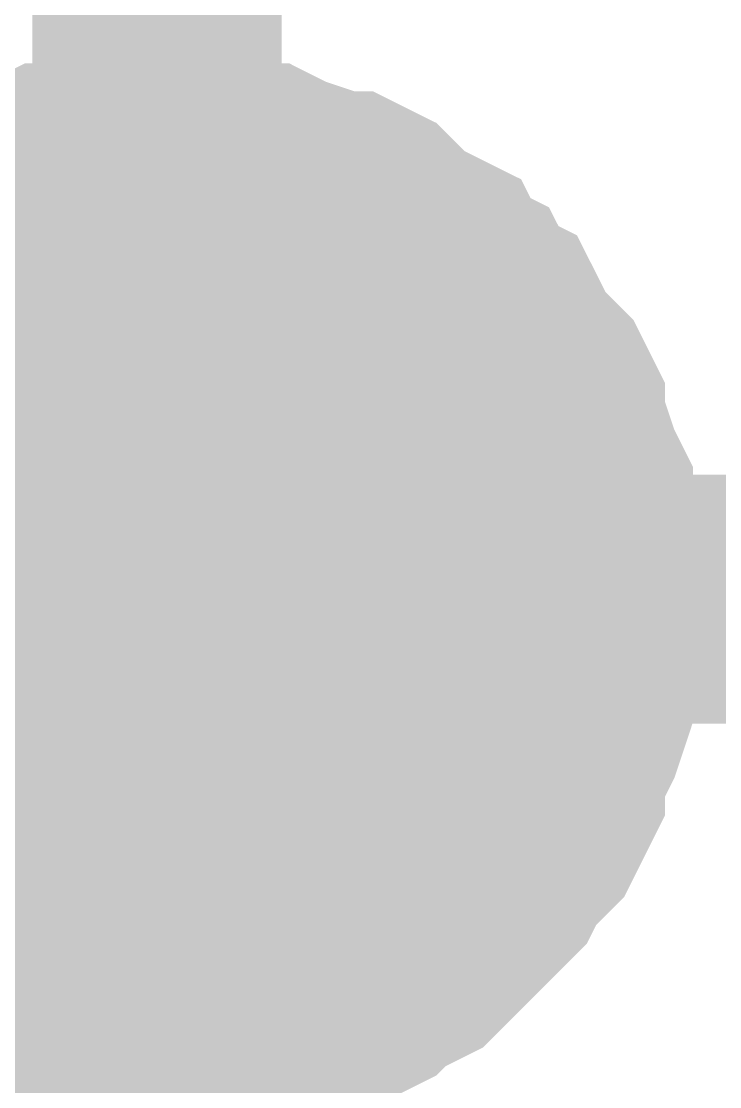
# Model space of a CAD drawing. Header units: inches. Extents: x 0 to 9.51, y -0.01 to 7.51.
# Drawn here: x 5.7936 to 5.8266, y 2.9769 to 3.0274 of the extents above; entities that cross this region are included whole.
import ezdxf

# ---------------------------------------------------------------- set-up
doc = ezdxf.new("R2010")
doc.units = ezdxf.units.IN
doc.header["$MEASUREMENT"] = 0
doc.layers.add('Sheet', color=255, linetype='Continuous')

msp = doc.modelspace()

# ---------------------------------------------------------------- linework, layer by layer
at = {"layer": 'Sheet'}
for points in [[(5.800005, 3.199882, 0.0118, 0.0118, 0), (5.800005, 3, 0.0118, 0.0118, 0), (6.399944, 3, 0.0118, 0.0118, 0)], [(5.787184, 3.015478, 0.0118, 0.0118, 0), (5.788068, 3.01592, 0.0118, 0.0118, 0), (5.788952, 3.016362, 0.0118, 0.0118, 0), (5.789836, 3.017246, 0.0118, 0.0118, 0), (5.790278, 3.017689, 0.0118, 0.0118, 0), (5.791163, 3.018131, 0.0118, 0.0118, 0), (5.792047, 3.018131, 0.0118, 0.0118, 0), (5.792931, 3.018573, 0.0118, 0.0118, 0), (5.794257, 3.019015, 0.0118, 0.0118, 0), (5.795141, 3.019458, 0.0118, 0.0118, 0), (5.796026, 3.019458, 0.0118, 0.0118, 0), (5.79691, 3.019458, 0.0118, 0.0118, 0), (5.797794, 3.0199, 0.0118, 0.0118, 0), (5.79912, 3.0199, 0.0118, 0.0118, 0), (5.800005, 3.0199, 0.0118, 0.0118, 0)], [(5.787184, 3.015478, 0.0118, 0.0118, 0), (5.788068, 3.01592, 0.0118, 0.0118, 0), (5.788952, 3.016362, 0.0118, 0.0118, 0), (5.789836, 3.017246, 0.0118, 0.0118, 0), (5.790278, 3.017689, 0.0118, 0.0118, 0), (5.791163, 3.018131, 0.0118, 0.0118, 0), (5.792047, 3.018131, 0.0118, 0.0118, 0), (5.792931, 3.018573, 0.0118, 0.0118, 0), (5.794257, 3.019015, 0.0118, 0.0118, 0), (5.795141, 3.019458, 0.0118, 0.0118, 0), (5.796026, 3.019458, 0.0118, 0.0118, 0), (5.79691, 3.019458, 0.0118, 0.0118, 0), (5.797794, 3.0199, 0.0118, 0.0118, 0), (5.79912, 3.0199, 0.0118, 0.0118, 0), (5.800005, 3.0199, 0.0118, 0.0118, 0)], [(5.787184, 3.015478, 0.0118, 0.0118, 0), (5.788068, 3.01592, 0.0118, 0.0118, 0), (5.788952, 3.016362, 0.0118, 0.0118, 0), (5.789836, 3.017246, 0.0118, 0.0118, 0), (5.790278, 3.017689, 0.0118, 0.0118, 0), (5.791163, 3.018131, 0.0118, 0.0118, 0), (5.792047, 3.018131, 0.0118, 0.0118, 0), (5.792931, 3.018573, 0.0118, 0.0118, 0), (5.794257, 3.019015, 0.0118, 0.0118, 0), (5.795141, 3.019458, 0.0118, 0.0118, 0), (5.796026, 3.019458, 0.0118, 0.0118, 0), (5.79691, 3.019458, 0.0118, 0.0118, 0), (5.797794, 3.0199, 0.0118, 0.0118, 0), (5.79912, 3.0199, 0.0118, 0.0118, 0), (5.800005, 3.0199, 0.0118, 0.0118, 0)], [(5.787184, 3.015478, 0.0118, 0.0118, 0), (5.788068, 3.01592, 0.0118, 0.0118, 0), (5.788952, 3.016362, 0.0118, 0.0118, 0), (5.789836, 3.017246, 0.0118, 0.0118, 0), (5.790278, 3.017689, 0.0118, 0.0118, 0), (5.791163, 3.018131, 0.0118, 0.0118, 0), (5.792047, 3.018131, 0.0118, 0.0118, 0), (5.792931, 3.018573, 0.0118, 0.0118, 0), (5.794257, 3.019015, 0.0118, 0.0118, 0), (5.795141, 3.019458, 0.0118, 0.0118, 0), (5.796026, 3.019458, 0.0118, 0.0118, 0), (5.79691, 3.019458, 0.0118, 0.0118, 0), (5.797794, 3.0199, 0.0118, 0.0118, 0), (5.79912, 3.0199, 0.0118, 0.0118, 0), (5.800005, 3.0199, 0.0118, 0.0118, 0)], [(5.800005, 3.0199, 0.0118, 0.0118, 0), (5.800005, 3.0199, 0.0118, 0.0118, 0)], [(5.800005, 3.0199, 0.0118, 0.0118, 0), (5.800889, 3.0199, 0.0118, 0.0118, 0), (5.802215, 3.0199, 0.0118, 0.0118, 0), (5.803099, 3.019458, 0.0118, 0.0118, 0), (5.803984, 3.019458, 0.0118, 0.0118, 0), (5.804868, 3.019458, 0.0118, 0.0118, 0), (5.805752, 3.019015, 0.0118, 0.0118, 0), (5.807078, 3.018573, 0.0118, 0.0118, 0), (5.807963, 3.018131, 0.0118, 0.0118, 0), (5.808847, 3.018131, 0.0118, 0.0118, 0), (5.809731, 3.017689, 0.0118, 0.0118, 0), (5.810173, 3.017246, 0.0118, 0.0118, 0), (5.811057, 3.016362, 0.0118, 0.0118, 0), (5.811942, 3.01592, 0.0118, 0.0118, 0), (5.812826, 3.015478, 0.0118, 0.0118, 0), (5.813268, 3.014593, 0.0118, 0.0118, 0), (5.814152, 3.014151, 0.0118, 0.0118, 0), (5.814594, 3.013267, 0.0118, 0.0118, 0), (5.815478, 3.012824, 0.0118, 0.0118, 0), (5.815921, 3.01194, 0.0118, 0.0118, 0), (5.816363, 3.011055, 0.0118, 0.0118, 0), (5.817247, 3.010171, 0.0118, 0.0118, 0), (5.817689, 3.009729, 0.0118, 0.0118, 0), (5.818131, 3.008844, 0.0118, 0.0118, 0), (5.818131, 3.00796, 0.0118, 0.0118, 0), (5.818573, 3.007075, 0.0118, 0.0118, 0), (5.819015, 3.005749, 0.0118, 0.0118, 0), (5.819457, 3.004864, 0.0118, 0.0118, 0), (5.819457, 3.00398, 0.0118, 0.0118, 0), (5.819457, 3.003096, 0.0118, 0.0118, 0), (5.819899, 3.002211, 0.0118, 0.0118, 0), (5.819899, 3.000884, 0.0118, 0.0118, 0), (5.819899, 3, 0.0118, 0.0118, 0)], [(5.800005, 3.0199, 0.0118, 0.0118, 0), (5.800005, 3.0199, 0.0118, 0.0118, 0)], [(5.800005, 3.0199, 0.0118, 0.0118, 0), (5.800889, 3.0199, 0.0118, 0.0118, 0), (5.802215, 3.0199, 0.0118, 0.0118, 0), (5.803099, 3.019458, 0.0118, 0.0118, 0), (5.803984, 3.019458, 0.0118, 0.0118, 0), (5.804868, 3.019458, 0.0118, 0.0118, 0), (5.805752, 3.019015, 0.0118, 0.0118, 0), (5.807078, 3.018573, 0.0118, 0.0118, 0), (5.807963, 3.018131, 0.0118, 0.0118, 0), (5.808847, 3.018131, 0.0118, 0.0118, 0), (5.809731, 3.017689, 0.0118, 0.0118, 0), (5.810173, 3.017246, 0.0118, 0.0118, 0), (5.811057, 3.016362, 0.0118, 0.0118, 0), (5.811942, 3.01592, 0.0118, 0.0118, 0), (5.812826, 3.015478, 0.0118, 0.0118, 0), (5.813268, 3.014593, 0.0118, 0.0118, 0), (5.814152, 3.014151, 0.0118, 0.0118, 0), (5.814594, 3.013267, 0.0118, 0.0118, 0), (5.815478, 3.012824, 0.0118, 0.0118, 0), (5.815921, 3.01194, 0.0118, 0.0118, 0), (5.816363, 3.011055, 0.0118, 0.0118, 0), (5.817247, 3.010171, 0.0118, 0.0118, 0), (5.817689, 3.009729, 0.0118, 0.0118, 0), (5.818131, 3.008844, 0.0118, 0.0118, 0), (5.818131, 3.00796, 0.0118, 0.0118, 0), (5.818573, 3.007075, 0.0118, 0.0118, 0), (5.819015, 3.005749, 0.0118, 0.0118, 0), (5.819457, 3.004864, 0.0118, 0.0118, 0), (5.819457, 3.00398, 0.0118, 0.0118, 0), (5.819457, 3.003096, 0.0118, 0.0118, 0), (5.819899, 3.002211, 0.0118, 0.0118, 0), (5.819899, 3.000884, 0.0118, 0.0118, 0), (5.819899, 3, 0.0118, 0.0118, 0)], [(5.800005, 3.0199, 0.0118, 0.0118, 0), (5.800005, 3.0199, 0.0118, 0.0118, 0)], [(5.800005, 3.0199, 0.0118, 0.0118, 0), (5.800889, 3.0199, 0.0118, 0.0118, 0), (5.802215, 3.0199, 0.0118, 0.0118, 0), (5.803099, 3.019458, 0.0118, 0.0118, 0), (5.803984, 3.019458, 0.0118, 0.0118, 0), (5.804868, 3.019458, 0.0118, 0.0118, 0), (5.805752, 3.019015, 0.0118, 0.0118, 0), (5.807078, 3.018573, 0.0118, 0.0118, 0), (5.807963, 3.018131, 0.0118, 0.0118, 0), (5.808847, 3.018131, 0.0118, 0.0118, 0), (5.809731, 3.017689, 0.0118, 0.0118, 0), (5.810173, 3.017246, 0.0118, 0.0118, 0), (5.811057, 3.016362, 0.0118, 0.0118, 0), (5.811942, 3.01592, 0.0118, 0.0118, 0), (5.812826, 3.015478, 0.0118, 0.0118, 0), (5.813268, 3.014593, 0.0118, 0.0118, 0), (5.814152, 3.014151, 0.0118, 0.0118, 0), (5.814594, 3.013267, 0.0118, 0.0118, 0), (5.815478, 3.012824, 0.0118, 0.0118, 0), (5.815921, 3.01194, 0.0118, 0.0118, 0), (5.816363, 3.011055, 0.0118, 0.0118, 0), (5.817247, 3.010171, 0.0118, 0.0118, 0), (5.817689, 3.009729, 0.0118, 0.0118, 0), (5.818131, 3.008844, 0.0118, 0.0118, 0), (5.818131, 3.00796, 0.0118, 0.0118, 0), (5.818573, 3.007075, 0.0118, 0.0118, 0), (5.819015, 3.005749, 0.0118, 0.0118, 0), (5.819457, 3.004864, 0.0118, 0.0118, 0), (5.819457, 3.00398, 0.0118, 0.0118, 0), (5.819457, 3.003096, 0.0118, 0.0118, 0), (5.819899, 3.002211, 0.0118, 0.0118, 0), (5.819899, 3.000884, 0.0118, 0.0118, 0), (5.819899, 3, 0.0118, 0.0118, 0)], [(5.800005, 3.0199, 0.0118, 0.0118, 0), (5.800005, 3.0199, 0.0118, 0.0118, 0)], [(5.800005, 3.0199, 0.0118, 0.0118, 0), (5.800889, 3.0199, 0.0118, 0.0118, 0), (5.802215, 3.0199, 0.0118, 0.0118, 0), (5.803099, 3.019458, 0.0118, 0.0118, 0), (5.803984, 3.019458, 0.0118, 0.0118, 0), (5.804868, 3.019458, 0.0118, 0.0118, 0), (5.805752, 3.019015, 0.0118, 0.0118, 0), (5.807078, 3.018573, 0.0118, 0.0118, 0), (5.807963, 3.018131, 0.0118, 0.0118, 0), (5.808847, 3.018131, 0.0118, 0.0118, 0), (5.809731, 3.017689, 0.0118, 0.0118, 0), (5.810173, 3.017246, 0.0118, 0.0118, 0), (5.811057, 3.016362, 0.0118, 0.0118, 0), (5.811942, 3.01592, 0.0118, 0.0118, 0), (5.812826, 3.015478, 0.0118, 0.0118, 0), (5.813268, 3.014593, 0.0118, 0.0118, 0), (5.814152, 3.014151, 0.0118, 0.0118, 0), (5.814594, 3.013267, 0.0118, 0.0118, 0), (5.815478, 3.012824, 0.0118, 0.0118, 0), (5.815921, 3.01194, 0.0118, 0.0118, 0), (5.816363, 3.011055, 0.0118, 0.0118, 0), (5.817247, 3.010171, 0.0118, 0.0118, 0), (5.817689, 3.009729, 0.0118, 0.0118, 0), (5.818131, 3.008844, 0.0118, 0.0118, 0), (5.818131, 3.00796, 0.0118, 0.0118, 0), (5.818573, 3.007075, 0.0118, 0.0118, 0), (5.819015, 3.005749, 0.0118, 0.0118, 0), (5.819457, 3.004864, 0.0118, 0.0118, 0), (5.819457, 3.00398, 0.0118, 0.0118, 0), (5.819457, 3.003096, 0.0118, 0.0118, 0), (5.819899, 3.002211, 0.0118, 0.0118, 0), (5.819899, 3.000884, 0.0118, 0.0118, 0), (5.819899, 3, 0.0118, 0.0118, 0)], [(5.791163, 3.018131, 0.0039, 0.0039, 0), (5.792047, 3.018131, 0.0039, 0.0039, 0), (5.792931, 3.018573, 0.0039, 0.0039, 0), (5.794257, 3.019015, 0.0039, 0.0039, 0), (5.795141, 3.019458, 0.0039, 0.0039, 0), (5.796026, 3.019458, 0.0039, 0.0039, 0), (5.79691, 3.019458, 0.0039, 0.0039, 0), (5.797794, 3.0199, 0.0039, 0.0039, 0), (5.79912, 3.0199, 0.0039, 0.0039, 0), (5.800005, 3.0199, 0.0039, 0.0039, 0)], [(5.791163, 3.018131, 0.0039, 0.0039, 0), (5.792047, 3.018131, 0.0039, 0.0039, 0), (5.792931, 3.018573, 0.0039, 0.0039, 0), (5.794257, 3.019015, 0.0039, 0.0039, 0), (5.795141, 3.019458, 0.0039, 0.0039, 0), (5.796026, 3.019458, 0.0039, 0.0039, 0), (5.79691, 3.019458, 0.0039, 0.0039, 0), (5.797794, 3.0199, 0.0039, 0.0039, 0), (5.79912, 3.0199, 0.0039, 0.0039, 0), (5.800005, 3.0199, 0.0039, 0.0039, 0)], [(5.791163, 3.018131, 0.0039, 0.0039, 0), (5.792047, 3.018131, 0.0039, 0.0039, 0), (5.792931, 3.018573, 0.0039, 0.0039, 0), (5.794257, 3.019015, 0.0039, 0.0039, 0), (5.795141, 3.019458, 0.0039, 0.0039, 0), (5.796026, 3.019458, 0.0039, 0.0039, 0), (5.79691, 3.019458, 0.0039, 0.0039, 0), (5.797794, 3.0199, 0.0039, 0.0039, 0), (5.79912, 3.0199, 0.0039, 0.0039, 0), (5.800005, 3.0199, 0.0039, 0.0039, 0)], [(5.791163, 3.018131, 0.0039, 0.0039, 0), (5.792047, 3.018131, 0.0039, 0.0039, 0), (5.792931, 3.018573, 0.0039, 0.0039, 0), (5.794257, 3.019015, 0.0039, 0.0039, 0), (5.795141, 3.019458, 0.0039, 0.0039, 0), (5.796026, 3.019458, 0.0039, 0.0039, 0), (5.79691, 3.019458, 0.0039, 0.0039, 0), (5.797794, 3.0199, 0.0039, 0.0039, 0), (5.79912, 3.0199, 0.0039, 0.0039, 0), (5.800005, 3.0199, 0.0039, 0.0039, 0)], [(5.800005, 3.0199, 0.0039, 0.0039, 0), (5.800005, 3.0199, 0.0039, 0.0039, 0)], [(5.800005, 3.0199, 0.0039, 0.0039, 0), (5.800889, 3.0199, 0.0039, 0.0039, 0), (5.802215, 3.0199, 0.0039, 0.0039, 0), (5.803099, 3.019458, 0.0039, 0.0039, 0), (5.803984, 3.019458, 0.0039, 0.0039, 0), (5.804868, 3.019458, 0.0039, 0.0039, 0), (5.805752, 3.019015, 0.0039, 0.0039, 0), (5.807078, 3.018573, 0.0039, 0.0039, 0), (5.807963, 3.018131, 0.0039, 0.0039, 0), (5.808847, 3.018131, 0.0039, 0.0039, 0), (5.809731, 3.017689, 0.0039, 0.0039, 0), (5.810173, 3.017246, 0.0039, 0.0039, 0), (5.811057, 3.016362, 0.0039, 0.0039, 0), (5.811942, 3.01592, 0.0039, 0.0039, 0), (5.812826, 3.015478, 0.0039, 0.0039, 0), (5.813268, 3.014593, 0.0039, 0.0039, 0), (5.814152, 3.014151, 0.0039, 0.0039, 0), (5.814594, 3.013267, 0.0039, 0.0039, 0), (5.815478, 3.012824, 0.0039, 0.0039, 0), (5.815921, 3.01194, 0.0039, 0.0039, 0), (5.816363, 3.011055, 0.0039, 0.0039, 0), (5.817247, 3.010171, 0.0039, 0.0039, 0), (5.817689, 3.009729, 0.0039, 0.0039, 0), (5.818131, 3.008844, 0.0039, 0.0039, 0), (5.818131, 3.00796, 0.0039, 0.0039, 0), (5.818573, 3.007075, 0.0039, 0.0039, 0), (5.819015, 3.005749, 0.0039, 0.0039, 0), (5.819457, 3.004864, 0.0039, 0.0039, 0), (5.819457, 3.00398, 0.0039, 0.0039, 0), (5.819457, 3.003096, 0.0039, 0.0039, 0), (5.819899, 3.002211, 0.0039, 0.0039, 0), (5.819899, 3.000884, 0.0039, 0.0039, 0), (5.819899, 3, 0.0039, 0.0039, 0)], [(5.800005, 3.0199, 0.0039, 0.0039, 0), (5.800005, 3.0199, 0.0039, 0.0039, 0)], [(5.800005, 3.0199, 0.0039, 0.0039, 0), (5.800889, 3.0199, 0.0039, 0.0039, 0), (5.802215, 3.0199, 0.0039, 0.0039, 0), (5.803099, 3.019458, 0.0039, 0.0039, 0), (5.803984, 3.019458, 0.0039, 0.0039, 0), (5.804868, 3.019458, 0.0039, 0.0039, 0), (5.805752, 3.019015, 0.0039, 0.0039, 0), (5.807078, 3.018573, 0.0039, 0.0039, 0), (5.807963, 3.018131, 0.0039, 0.0039, 0), (5.808847, 3.018131, 0.0039, 0.0039, 0), (5.809731, 3.017689, 0.0039, 0.0039, 0), (5.810173, 3.017246, 0.0039, 0.0039, 0), (5.811057, 3.016362, 0.0039, 0.0039, 0), (5.811942, 3.01592, 0.0039, 0.0039, 0), (5.812826, 3.015478, 0.0039, 0.0039, 0), (5.813268, 3.014593, 0.0039, 0.0039, 0), (5.814152, 3.014151, 0.0039, 0.0039, 0), (5.814594, 3.013267, 0.0039, 0.0039, 0), (5.815478, 3.012824, 0.0039, 0.0039, 0), (5.815921, 3.01194, 0.0039, 0.0039, 0), (5.816363, 3.011055, 0.0039, 0.0039, 0), (5.817247, 3.010171, 0.0039, 0.0039, 0), (5.817689, 3.009729, 0.0039, 0.0039, 0), (5.818131, 3.008844, 0.0039, 0.0039, 0), (5.818131, 3.00796, 0.0039, 0.0039, 0), (5.818573, 3.007075, 0.0039, 0.0039, 0), (5.819015, 3.005749, 0.0039, 0.0039, 0), (5.819457, 3.004864, 0.0039, 0.0039, 0), (5.819457, 3.00398, 0.0039, 0.0039, 0), (5.819457, 3.003096, 0.0039, 0.0039, 0), (5.819899, 3.002211, 0.0039, 0.0039, 0), (5.819899, 3.000884, 0.0039, 0.0039, 0), (5.819899, 3, 0.0039, 0.0039, 0)], [(5.800005, 3.0199, 0.0039, 0.0039, 0), (5.800005, 3.0199, 0.0039, 0.0039, 0)], [(5.800005, 3.0199, 0.0039, 0.0039, 0), (5.800889, 3.0199, 0.0039, 0.0039, 0), (5.802215, 3.0199, 0.0039, 0.0039, 0), (5.803099, 3.019458, 0.0039, 0.0039, 0), (5.803984, 3.019458, 0.0039, 0.0039, 0), (5.804868, 3.019458, 0.0039, 0.0039, 0), (5.805752, 3.019015, 0.0039, 0.0039, 0), (5.807078, 3.018573, 0.0039, 0.0039, 0), (5.807963, 3.018131, 0.0039, 0.0039, 0), (5.808847, 3.018131, 0.0039, 0.0039, 0), (5.809731, 3.017689, 0.0039, 0.0039, 0), (5.810173, 3.017246, 0.0039, 0.0039, 0), (5.811057, 3.016362, 0.0039, 0.0039, 0), (5.811942, 3.01592, 0.0039, 0.0039, 0), (5.812826, 3.015478, 0.0039, 0.0039, 0), (5.813268, 3.014593, 0.0039, 0.0039, 0), (5.814152, 3.014151, 0.0039, 0.0039, 0), (5.814594, 3.013267, 0.0039, 0.0039, 0), (5.815478, 3.012824, 0.0039, 0.0039, 0), (5.815921, 3.01194, 0.0039, 0.0039, 0), (5.816363, 3.011055, 0.0039, 0.0039, 0), (5.817247, 3.010171, 0.0039, 0.0039, 0), (5.817689, 3.009729, 0.0039, 0.0039, 0), (5.818131, 3.008844, 0.0039, 0.0039, 0), (5.818131, 3.00796, 0.0039, 0.0039, 0), (5.818573, 3.007075, 0.0039, 0.0039, 0), (5.819015, 3.005749, 0.0039, 0.0039, 0), (5.819457, 3.004864, 0.0039, 0.0039, 0), (5.819457, 3.00398, 0.0039, 0.0039, 0), (5.819457, 3.003096, 0.0039, 0.0039, 0), (5.819899, 3.002211, 0.0039, 0.0039, 0), (5.819899, 3.000884, 0.0039, 0.0039, 0), (5.819899, 3, 0.0039, 0.0039, 0)], [(5.800005, 3.0199, 0.0039, 0.0039, 0), (5.800005, 3.0199, 0.0039, 0.0039, 0)], [(5.800005, 3.0199, 0.0039, 0.0039, 0), (5.800889, 3.0199, 0.0039, 0.0039, 0), (5.802215, 3.0199, 0.0039, 0.0039, 0), (5.803099, 3.019458, 0.0039, 0.0039, 0), (5.803984, 3.019458, 0.0039, 0.0039, 0), (5.804868, 3.019458, 0.0039, 0.0039, 0), (5.805752, 3.019015, 0.0039, 0.0039, 0), (5.807078, 3.018573, 0.0039, 0.0039, 0), (5.807963, 3.018131, 0.0039, 0.0039, 0), (5.808847, 3.018131, 0.0039, 0.0039, 0), (5.809731, 3.017689, 0.0039, 0.0039, 0), (5.810173, 3.017246, 0.0039, 0.0039, 0), (5.811057, 3.016362, 0.0039, 0.0039, 0), (5.811942, 3.01592, 0.0039, 0.0039, 0), (5.812826, 3.015478, 0.0039, 0.0039, 0), (5.813268, 3.014593, 0.0039, 0.0039, 0), (5.814152, 3.014151, 0.0039, 0.0039, 0), (5.814594, 3.013267, 0.0039, 0.0039, 0), (5.815478, 3.012824, 0.0039, 0.0039, 0), (5.815921, 3.01194, 0.0039, 0.0039, 0), (5.816363, 3.011055, 0.0039, 0.0039, 0), (5.817247, 3.010171, 0.0039, 0.0039, 0), (5.817689, 3.009729, 0.0039, 0.0039, 0), (5.818131, 3.008844, 0.0039, 0.0039, 0), (5.818131, 3.00796, 0.0039, 0.0039, 0), (5.818573, 3.007075, 0.0039, 0.0039, 0), (5.819015, 3.005749, 0.0039, 0.0039, 0), (5.819457, 3.004864, 0.0039, 0.0039, 0), (5.819457, 3.00398, 0.0039, 0.0039, 0), (5.819457, 3.003096, 0.0039, 0.0039, 0), (5.819899, 3.002211, 0.0039, 0.0039, 0), (5.819899, 3.000884, 0.0039, 0.0039, 0), (5.819899, 3, 0.0039, 0.0039, 0)], [(5.800005, 3, 0.0118, 0.0118, 0), (5.800005, 2.899617, 0.0118, 0.0118, 0)], [(5.819899, 3, 0.0118, 0.0118, 0), (5.819899, 2.999116, 0.0118, 0.0118, 0), (5.819899, 2.997789, 0.0118, 0.0118, 0), (5.819457, 2.996904, 0.0118, 0.0118, 0), (5.819457, 2.99602, 0.0118, 0.0118, 0), (5.819457, 2.995136, 0.0118, 0.0118, 0), (5.819015, 2.993809, 0.0118, 0.0118, 0), (5.818573, 2.992925, 0.0118, 0.0118, 0), (5.818131, 2.99204, 0.0118, 0.0118, 0), (5.818131, 2.991156, 0.0118, 0.0118, 0), (5.817689, 2.990271, 0.0118, 0.0118, 0), (5.817247, 2.989387, 0.0118, 0.0118, 0), (5.816363, 2.988502, 0.0118, 0.0118, 0), (5.815921, 2.98806, 0.0118, 0.0118, 0), (5.815478, 2.987176, 0.0118, 0.0118, 0), (5.814594, 2.986291, 0.0118, 0.0118, 0), (5.814152, 2.985849, 0.0118, 0.0118, 0), (5.813268, 2.984965, 0.0118, 0.0118, 0), (5.812826, 2.984522, 0.0118, 0.0118, 0), (5.811942, 2.983638, 0.0118, 0.0118, 0), (5.811057, 2.983196, 0.0118, 0.0118, 0), (5.810173, 2.982754, 0.0118, 0.0118, 0), (5.809731, 2.982311, 0.0118, 0.0118, 0), (5.808847, 2.981869, 0.0118, 0.0118, 0), (5.807963, 2.981427, 0.0118, 0.0118, 0), (5.807078, 2.980985, 0.0118, 0.0118, 0), (5.805752, 2.980542, 0.0118, 0.0118, 0), (5.804868, 2.9801, 0.0118, 0.0118, 0), (5.803984, 2.9801, 0.0118, 0.0118, 0), (5.803099, 2.9801, 0.0118, 0.0118, 0), (5.802215, 2.979658, 0.0118, 0.0118, 0), (5.800889, 2.979658, 0.0118, 0.0118, 0), (5.800005, 2.979658, 0.0118, 0.0118, 0)], [(5.819899, 3, 0.0118, 0.0118, 0), (5.819899, 2.999116, 0.0118, 0.0118, 0), (5.819899, 2.997789, 0.0118, 0.0118, 0), (5.819457, 2.996904, 0.0118, 0.0118, 0), (5.819457, 2.99602, 0.0118, 0.0118, 0), (5.819457, 2.995136, 0.0118, 0.0118, 0), (5.819015, 2.993809, 0.0118, 0.0118, 0), (5.818573, 2.992925, 0.0118, 0.0118, 0), (5.818131, 2.99204, 0.0118, 0.0118, 0), (5.818131, 2.991156, 0.0118, 0.0118, 0), (5.817689, 2.990271, 0.0118, 0.0118, 0), (5.817247, 2.989387, 0.0118, 0.0118, 0), (5.816363, 2.988502, 0.0118, 0.0118, 0), (5.815921, 2.98806, 0.0118, 0.0118, 0), (5.815478, 2.987176, 0.0118, 0.0118, 0), (5.814594, 2.986291, 0.0118, 0.0118, 0), (5.814152, 2.985849, 0.0118, 0.0118, 0), (5.813268, 2.984965, 0.0118, 0.0118, 0), (5.812826, 2.984522, 0.0118, 0.0118, 0), (5.811942, 2.983638, 0.0118, 0.0118, 0), (5.811057, 2.983196, 0.0118, 0.0118, 0), (5.810173, 2.982754, 0.0118, 0.0118, 0), (5.809731, 2.982311, 0.0118, 0.0118, 0), (5.808847, 2.981869, 0.0118, 0.0118, 0), (5.807963, 2.981427, 0.0118, 0.0118, 0), (5.807078, 2.980985, 0.0118, 0.0118, 0), (5.805752, 2.980542, 0.0118, 0.0118, 0), (5.804868, 2.9801, 0.0118, 0.0118, 0), (5.803984, 2.9801, 0.0118, 0.0118, 0), (5.803099, 2.9801, 0.0118, 0.0118, 0), (5.802215, 2.979658, 0.0118, 0.0118, 0), (5.800889, 2.979658, 0.0118, 0.0118, 0), (5.800005, 2.979658, 0.0118, 0.0118, 0)], [(5.819899, 3, 0.0118, 0.0118, 0), (5.819899, 2.999116, 0.0118, 0.0118, 0), (5.819899, 2.997789, 0.0118, 0.0118, 0), (5.819457, 2.996904, 0.0118, 0.0118, 0), (5.819457, 2.99602, 0.0118, 0.0118, 0), (5.819457, 2.995136, 0.0118, 0.0118, 0), (5.819015, 2.993809, 0.0118, 0.0118, 0), (5.818573, 2.992925, 0.0118, 0.0118, 0), (5.818131, 2.99204, 0.0118, 0.0118, 0), (5.818131, 2.991156, 0.0118, 0.0118, 0), (5.817689, 2.990271, 0.0118, 0.0118, 0), (5.817247, 2.989387, 0.0118, 0.0118, 0), (5.816363, 2.988502, 0.0118, 0.0118, 0), (5.815921, 2.98806, 0.0118, 0.0118, 0), (5.815478, 2.987176, 0.0118, 0.0118, 0), (5.814594, 2.986291, 0.0118, 0.0118, 0), (5.814152, 2.985849, 0.0118, 0.0118, 0), (5.813268, 2.984965, 0.0118, 0.0118, 0), (5.812826, 2.984522, 0.0118, 0.0118, 0), (5.811942, 2.983638, 0.0118, 0.0118, 0), (5.811057, 2.983196, 0.0118, 0.0118, 0), (5.810173, 2.982754, 0.0118, 0.0118, 0), (5.809731, 2.982311, 0.0118, 0.0118, 0), (5.808847, 2.981869, 0.0118, 0.0118, 0), (5.807963, 2.981427, 0.0118, 0.0118, 0), (5.807078, 2.980985, 0.0118, 0.0118, 0), (5.805752, 2.980542, 0.0118, 0.0118, 0), (5.804868, 2.9801, 0.0118, 0.0118, 0), (5.803984, 2.9801, 0.0118, 0.0118, 0), (5.803099, 2.9801, 0.0118, 0.0118, 0), (5.802215, 2.979658, 0.0118, 0.0118, 0), (5.800889, 2.979658, 0.0118, 0.0118, 0), (5.800005, 2.979658, 0.0118, 0.0118, 0)], [(5.819899, 3, 0.0118, 0.0118, 0), (5.819899, 2.999116, 0.0118, 0.0118, 0), (5.819899, 2.997789, 0.0118, 0.0118, 0), (5.819457, 2.996904, 0.0118, 0.0118, 0), (5.819457, 2.99602, 0.0118, 0.0118, 0), (5.819457, 2.995136, 0.0118, 0.0118, 0), (5.819015, 2.993809, 0.0118, 0.0118, 0), (5.818573, 2.992925, 0.0118, 0.0118, 0), (5.818131, 2.99204, 0.0118, 0.0118, 0), (5.818131, 2.991156, 0.0118, 0.0118, 0), (5.817689, 2.990271, 0.0118, 0.0118, 0), (5.817247, 2.989387, 0.0118, 0.0118, 0), (5.816363, 2.988502, 0.0118, 0.0118, 0), (5.815921, 2.98806, 0.0118, 0.0118, 0), (5.815478, 2.987176, 0.0118, 0.0118, 0), (5.814594, 2.986291, 0.0118, 0.0118, 0), (5.814152, 2.985849, 0.0118, 0.0118, 0), (5.813268, 2.984965, 0.0118, 0.0118, 0), (5.812826, 2.984522, 0.0118, 0.0118, 0), (5.811942, 2.983638, 0.0118, 0.0118, 0), (5.811057, 2.983196, 0.0118, 0.0118, 0), (5.810173, 2.982754, 0.0118, 0.0118, 0), (5.809731, 2.982311, 0.0118, 0.0118, 0), (5.808847, 2.981869, 0.0118, 0.0118, 0), (5.807963, 2.981427, 0.0118, 0.0118, 0), (5.807078, 2.980985, 0.0118, 0.0118, 0), (5.805752, 2.980542, 0.0118, 0.0118, 0), (5.804868, 2.9801, 0.0118, 0.0118, 0), (5.803984, 2.9801, 0.0118, 0.0118, 0), (5.803099, 2.9801, 0.0118, 0.0118, 0), (5.802215, 2.979658, 0.0118, 0.0118, 0), (5.800889, 2.979658, 0.0118, 0.0118, 0), (5.800005, 2.979658, 0.0118, 0.0118, 0)], [(5.819899, 3, 0.0118, 0.0118, 0), (5.819899, 3, 0.0118, 0.0118, 0), (5.819899, 3, 0.0118, 0.0118, 0), (5.819899, 3, 0.0118, 0.0118, 0), (5.819899, 3, 0.0118, 0.0118, 0), (5.819899, 3, 0.0118, 0.0118, 0), (5.819899, 3, 0.0118, 0.0118, 0), (5.819899, 3, 0.0118, 0.0118, 0), (5.819899, 3, 0.0118, 0.0118, 0), (5.819899, 3, 0.0118, 0.0118, 0), (5.819899, 3, 0.0118, 0.0118, 0), (5.819899, 3, 0.0118, 0.0118, 0), (5.819899, 3, 0.0118, 0.0118, 0), (5.819899, 3, 0.0118, 0.0118, 0), (5.819899, 3, 0.0118, 0.0118, 0), (5.819899, 3, 0.0118, 0.0118, 0), (5.819899, 3, 0.0118, 0.0118, 0), (5.819899, 3, 0.0118, 0.0118, 0), (5.819899, 3, 0.0118, 0.0118, 0), (5.819899, 3, 0.0118, 0.0118, 0), (5.819899, 3, 0.0118, 0.0118, 0), (5.819899, 3, 0.0118, 0.0118, 0), (5.819899, 3, 0.0118, 0.0118, 0), (5.819899, 3, 0.0118, 0.0118, 0), (5.819899, 3, 0.0118, 0.0118, 0), (5.819899, 3, 0.0118, 0.0118, 0), (5.819899, 3, 0.0118, 0.0118, 0), (5.819899, 3, 0.0118, 0.0118, 0), (5.819899, 3, 0.0118, 0.0118, 0), (5.819899, 3, 0.0118, 0.0118, 0), (5.819899, 3, 0.0118, 0.0118, 0), (5.819899, 3, 0.0118, 0.0118, 0), (5.819899, 3, 0.0118, 0.0118, 0)], [(5.819899, 3, 0.0118, 0.0118, 0), (5.819899, 3, 0.0118, 0.0118, 0)], [(5.819899, 3, 0.0118, 0.0118, 0), (5.819899, 3, 0.0118, 0.0118, 0), (5.819899, 3, 0.0118, 0.0118, 0), (5.819899, 3, 0.0118, 0.0118, 0), (5.819899, 3, 0.0118, 0.0118, 0), (5.819899, 3, 0.0118, 0.0118, 0), (5.819899, 3, 0.0118, 0.0118, 0), (5.819899, 3, 0.0118, 0.0118, 0), (5.819899, 3, 0.0118, 0.0118, 0), (5.819899, 3, 0.0118, 0.0118, 0), (5.819899, 3, 0.0118, 0.0118, 0), (5.819899, 3, 0.0118, 0.0118, 0), (5.819899, 3, 0.0118, 0.0118, 0), (5.819899, 3, 0.0118, 0.0118, 0), (5.819899, 3, 0.0118, 0.0118, 0), (5.819899, 3, 0.0118, 0.0118, 0), (5.819899, 3, 0.0118, 0.0118, 0), (5.819899, 3, 0.0118, 0.0118, 0), (5.819899, 3, 0.0118, 0.0118, 0), (5.819899, 3, 0.0118, 0.0118, 0), (5.819899, 3, 0.0118, 0.0118, 0), (5.819899, 3, 0.0118, 0.0118, 0), (5.819899, 3, 0.0118, 0.0118, 0), (5.819899, 3, 0.0118, 0.0118, 0), (5.819899, 3, 0.0118, 0.0118, 0), (5.819899, 3, 0.0118, 0.0118, 0), (5.819899, 3, 0.0118, 0.0118, 0), (5.819899, 3, 0.0118, 0.0118, 0), (5.819899, 3, 0.0118, 0.0118, 0), (5.819899, 3, 0.0118, 0.0118, 0), (5.819899, 3, 0.0118, 0.0118, 0), (5.819899, 3, 0.0118, 0.0118, 0), (5.819899, 3, 0.0118, 0.0118, 0)], [(5.819899, 3, 0.0118, 0.0118, 0), (5.819899, 3, 0.0118, 0.0118, 0)], [(5.819899, 3, 0.0118, 0.0118, 0), (5.819899, 3, 0.0118, 0.0118, 0), (5.819899, 3, 0.0118, 0.0118, 0), (5.819899, 3, 0.0118, 0.0118, 0), (5.819899, 3, 0.0118, 0.0118, 0), (5.819899, 3, 0.0118, 0.0118, 0), (5.819899, 3, 0.0118, 0.0118, 0), (5.819899, 3, 0.0118, 0.0118, 0), (5.819899, 3, 0.0118, 0.0118, 0), (5.819899, 3, 0.0118, 0.0118, 0), (5.819899, 3, 0.0118, 0.0118, 0), (5.819899, 3, 0.0118, 0.0118, 0), (5.819899, 3, 0.0118, 0.0118, 0), (5.819899, 3, 0.0118, 0.0118, 0), (5.819899, 3, 0.0118, 0.0118, 0), (5.819899, 3, 0.0118, 0.0118, 0), (5.819899, 3, 0.0118, 0.0118, 0), (5.819899, 3, 0.0118, 0.0118, 0), (5.819899, 3, 0.0118, 0.0118, 0), (5.819899, 3, 0.0118, 0.0118, 0), (5.819899, 3, 0.0118, 0.0118, 0), (5.819899, 3, 0.0118, 0.0118, 0), (5.819899, 3, 0.0118, 0.0118, 0), (5.819899, 3, 0.0118, 0.0118, 0), (5.819899, 3, 0.0118, 0.0118, 0), (5.819899, 3, 0.0118, 0.0118, 0), (5.819899, 3, 0.0118, 0.0118, 0), (5.819899, 3, 0.0118, 0.0118, 0), (5.819899, 3, 0.0118, 0.0118, 0), (5.819899, 3, 0.0118, 0.0118, 0), (5.819899, 3, 0.0118, 0.0118, 0), (5.819899, 3, 0.0118, 0.0118, 0), (5.819899, 3, 0.0118, 0.0118, 0)], [(5.819899, 3, 0.0118, 0.0118, 0), (5.819899, 3, 0.0118, 0.0118, 0)], [(5.819899, 3, 0.0118, 0.0118, 0), (5.819899, 3, 0.0118, 0.0118, 0), (5.819899, 3, 0.0118, 0.0118, 0), (5.819899, 3, 0.0118, 0.0118, 0), (5.819899, 3, 0.0118, 0.0118, 0), (5.819899, 3, 0.0118, 0.0118, 0), (5.819899, 3, 0.0118, 0.0118, 0), (5.819899, 3, 0.0118, 0.0118, 0), (5.819899, 3, 0.0118, 0.0118, 0), (5.819899, 3, 0.0118, 0.0118, 0), (5.819899, 3, 0.0118, 0.0118, 0), (5.819899, 3, 0.0118, 0.0118, 0), (5.819899, 3, 0.0118, 0.0118, 0), (5.819899, 3, 0.0118, 0.0118, 0), (5.819899, 3, 0.0118, 0.0118, 0), (5.819899, 3, 0.0118, 0.0118, 0), (5.819899, 3, 0.0118, 0.0118, 0), (5.819899, 3, 0.0118, 0.0118, 0), (5.819899, 3, 0.0118, 0.0118, 0), (5.819899, 3, 0.0118, 0.0118, 0), (5.819899, 3, 0.0118, 0.0118, 0), (5.819899, 3, 0.0118, 0.0118, 0), (5.819899, 3, 0.0118, 0.0118, 0), (5.819899, 3, 0.0118, 0.0118, 0), (5.819899, 3, 0.0118, 0.0118, 0), (5.819899, 3, 0.0118, 0.0118, 0), (5.819899, 3, 0.0118, 0.0118, 0), (5.819899, 3, 0.0118, 0.0118, 0), (5.819899, 3, 0.0118, 0.0118, 0), (5.819899, 3, 0.0118, 0.0118, 0), (5.819899, 3, 0.0118, 0.0118, 0), (5.819899, 3, 0.0118, 0.0118, 0), (5.819899, 3, 0.0118, 0.0118, 0)], [(5.819899, 3, 0.0118, 0.0118, 0), (5.819899, 3, 0.0118, 0.0118, 0)], [(5.819899, 3, 0.0039, 0.0039, 0), (5.819899, 2.999116, 0.0039, 0.0039, 0), (5.819899, 2.997789, 0.0039, 0.0039, 0), (5.819457, 2.996904, 0.0039, 0.0039, 0), (5.819457, 2.99602, 0.0039, 0.0039, 0), (5.819457, 2.995136, 0.0039, 0.0039, 0), (5.819015, 2.993809, 0.0039, 0.0039, 0), (5.818573, 2.992925, 0.0039, 0.0039, 0), (5.818131, 2.99204, 0.0039, 0.0039, 0), (5.818131, 2.991156, 0.0039, 0.0039, 0), (5.817689, 2.990271, 0.0039, 0.0039, 0), (5.817247, 2.989387, 0.0039, 0.0039, 0), (5.816363, 2.988502, 0.0039, 0.0039, 0), (5.815921, 2.98806, 0.0039, 0.0039, 0), (5.815478, 2.987176, 0.0039, 0.0039, 0), (5.814594, 2.986291, 0.0039, 0.0039, 0), (5.814152, 2.985849, 0.0039, 0.0039, 0), (5.813268, 2.984965, 0.0039, 0.0039, 0), (5.812826, 2.984522, 0.0039, 0.0039, 0), (5.811942, 2.983638, 0.0039, 0.0039, 0), (5.811057, 2.983196, 0.0039, 0.0039, 0), (5.810173, 2.982754, 0.0039, 0.0039, 0), (5.809731, 2.982311, 0.0039, 0.0039, 0), (5.808847, 2.981869, 0.0039, 0.0039, 0), (5.807963, 2.981427, 0.0039, 0.0039, 0), (5.807078, 2.980985, 0.0039, 0.0039, 0), (5.805752, 2.980542, 0.0039, 0.0039, 0), (5.804868, 2.9801, 0.0039, 0.0039, 0), (5.803984, 2.9801, 0.0039, 0.0039, 0), (5.803099, 2.9801, 0.0039, 0.0039, 0), (5.802215, 2.979658, 0.0039, 0.0039, 0), (5.800889, 2.979658, 0.0039, 0.0039, 0), (5.800005, 2.979658, 0.0039, 0.0039, 0)], [(5.819899, 3, 0.0039, 0.0039, 0), (5.819899, 2.999116, 0.0039, 0.0039, 0), (5.819899, 2.997789, 0.0039, 0.0039, 0), (5.819457, 2.996904, 0.0039, 0.0039, 0), (5.819457, 2.99602, 0.0039, 0.0039, 0), (5.819457, 2.995136, 0.0039, 0.0039, 0), (5.819015, 2.993809, 0.0039, 0.0039, 0), (5.818573, 2.992925, 0.0039, 0.0039, 0), (5.818131, 2.99204, 0.0039, 0.0039, 0), (5.818131, 2.991156, 0.0039, 0.0039, 0), (5.817689, 2.990271, 0.0039, 0.0039, 0), (5.817247, 2.989387, 0.0039, 0.0039, 0), (5.816363, 2.988502, 0.0039, 0.0039, 0), (5.815921, 2.98806, 0.0039, 0.0039, 0), (5.815478, 2.987176, 0.0039, 0.0039, 0), (5.814594, 2.986291, 0.0039, 0.0039, 0), (5.814152, 2.985849, 0.0039, 0.0039, 0), (5.813268, 2.984965, 0.0039, 0.0039, 0), (5.812826, 2.984522, 0.0039, 0.0039, 0), (5.811942, 2.983638, 0.0039, 0.0039, 0), (5.811057, 2.983196, 0.0039, 0.0039, 0), (5.810173, 2.982754, 0.0039, 0.0039, 0), (5.809731, 2.982311, 0.0039, 0.0039, 0), (5.808847, 2.981869, 0.0039, 0.0039, 0), (5.807963, 2.981427, 0.0039, 0.0039, 0), (5.807078, 2.980985, 0.0039, 0.0039, 0), (5.805752, 2.980542, 0.0039, 0.0039, 0), (5.804868, 2.9801, 0.0039, 0.0039, 0), (5.803984, 2.9801, 0.0039, 0.0039, 0), (5.803099, 2.9801, 0.0039, 0.0039, 0), (5.802215, 2.979658, 0.0039, 0.0039, 0), (5.800889, 2.979658, 0.0039, 0.0039, 0), (5.800005, 2.979658, 0.0039, 0.0039, 0)], [(5.819899, 3, 0.0039, 0.0039, 0), (5.819899, 2.999116, 0.0039, 0.0039, 0), (5.819899, 2.997789, 0.0039, 0.0039, 0), (5.819457, 2.996904, 0.0039, 0.0039, 0), (5.819457, 2.99602, 0.0039, 0.0039, 0), (5.819457, 2.995136, 0.0039, 0.0039, 0), (5.819015, 2.993809, 0.0039, 0.0039, 0), (5.818573, 2.992925, 0.0039, 0.0039, 0), (5.818131, 2.99204, 0.0039, 0.0039, 0), (5.818131, 2.991156, 0.0039, 0.0039, 0), (5.817689, 2.990271, 0.0039, 0.0039, 0), (5.817247, 2.989387, 0.0039, 0.0039, 0), (5.816363, 2.988502, 0.0039, 0.0039, 0), (5.815921, 2.98806, 0.0039, 0.0039, 0), (5.815478, 2.987176, 0.0039, 0.0039, 0), (5.814594, 2.986291, 0.0039, 0.0039, 0), (5.814152, 2.985849, 0.0039, 0.0039, 0), (5.813268, 2.984965, 0.0039, 0.0039, 0), (5.812826, 2.984522, 0.0039, 0.0039, 0), (5.811942, 2.983638, 0.0039, 0.0039, 0), (5.811057, 2.983196, 0.0039, 0.0039, 0), (5.810173, 2.982754, 0.0039, 0.0039, 0), (5.809731, 2.982311, 0.0039, 0.0039, 0), (5.808847, 2.981869, 0.0039, 0.0039, 0), (5.807963, 2.981427, 0.0039, 0.0039, 0), (5.807078, 2.980985, 0.0039, 0.0039, 0), (5.805752, 2.980542, 0.0039, 0.0039, 0), (5.804868, 2.9801, 0.0039, 0.0039, 0), (5.803984, 2.9801, 0.0039, 0.0039, 0), (5.803099, 2.9801, 0.0039, 0.0039, 0), (5.802215, 2.979658, 0.0039, 0.0039, 0), (5.800889, 2.979658, 0.0039, 0.0039, 0), (5.800005, 2.979658, 0.0039, 0.0039, 0)], [(5.819899, 3, 0.0039, 0.0039, 0), (5.819899, 2.999116, 0.0039, 0.0039, 0), (5.819899, 2.997789, 0.0039, 0.0039, 0), (5.819457, 2.996904, 0.0039, 0.0039, 0), (5.819457, 2.99602, 0.0039, 0.0039, 0), (5.819457, 2.995136, 0.0039, 0.0039, 0), (5.819015, 2.993809, 0.0039, 0.0039, 0), (5.818573, 2.992925, 0.0039, 0.0039, 0), (5.818131, 2.99204, 0.0039, 0.0039, 0), (5.818131, 2.991156, 0.0039, 0.0039, 0), (5.817689, 2.990271, 0.0039, 0.0039, 0), (5.817247, 2.989387, 0.0039, 0.0039, 0), (5.816363, 2.988502, 0.0039, 0.0039, 0), (5.815921, 2.98806, 0.0039, 0.0039, 0), (5.815478, 2.987176, 0.0039, 0.0039, 0), (5.814594, 2.986291, 0.0039, 0.0039, 0), (5.814152, 2.985849, 0.0039, 0.0039, 0), (5.813268, 2.984965, 0.0039, 0.0039, 0), (5.812826, 2.984522, 0.0039, 0.0039, 0), (5.811942, 2.983638, 0.0039, 0.0039, 0), (5.811057, 2.983196, 0.0039, 0.0039, 0), (5.810173, 2.982754, 0.0039, 0.0039, 0), (5.809731, 2.982311, 0.0039, 0.0039, 0), (5.808847, 2.981869, 0.0039, 0.0039, 0), (5.807963, 2.981427, 0.0039, 0.0039, 0), (5.807078, 2.980985, 0.0039, 0.0039, 0), (5.805752, 2.980542, 0.0039, 0.0039, 0), (5.804868, 2.9801, 0.0039, 0.0039, 0), (5.803984, 2.9801, 0.0039, 0.0039, 0), (5.803099, 2.9801, 0.0039, 0.0039, 0), (5.802215, 2.979658, 0.0039, 0.0039, 0), (5.800889, 2.979658, 0.0039, 0.0039, 0), (5.800005, 2.979658, 0.0039, 0.0039, 0)], [(5.819899, 3, 0.0039, 0.0039, 0), (5.819899, 3, 0.0039, 0.0039, 0), (5.819899, 3, 0.0039, 0.0039, 0), (5.819899, 3, 0.0039, 0.0039, 0), (5.819899, 3, 0.0039, 0.0039, 0), (5.819899, 3, 0.0039, 0.0039, 0), (5.819899, 3, 0.0039, 0.0039, 0), (5.819899, 3, 0.0039, 0.0039, 0), (5.819899, 3, 0.0039, 0.0039, 0), (5.819899, 3, 0.0039, 0.0039, 0), (5.819899, 3, 0.0039, 0.0039, 0), (5.819899, 3, 0.0039, 0.0039, 0), (5.819899, 3, 0.0039, 0.0039, 0), (5.819899, 3, 0.0039, 0.0039, 0), (5.819899, 3, 0.0039, 0.0039, 0), (5.819899, 3, 0.0039, 0.0039, 0), (5.819899, 3, 0.0039, 0.0039, 0), (5.819899, 3, 0.0039, 0.0039, 0), (5.819899, 3, 0.0039, 0.0039, 0), (5.819899, 3, 0.0039, 0.0039, 0), (5.819899, 3, 0.0039, 0.0039, 0), (5.819899, 3, 0.0039, 0.0039, 0), (5.819899, 3, 0.0039, 0.0039, 0), (5.819899, 3, 0.0039, 0.0039, 0), (5.819899, 3, 0.0039, 0.0039, 0), (5.819899, 3, 0.0039, 0.0039, 0), (5.819899, 3, 0.0039, 0.0039, 0), (5.819899, 3, 0.0039, 0.0039, 0), (5.819899, 3, 0.0039, 0.0039, 0), (5.819899, 3, 0.0039, 0.0039, 0), (5.819899, 3, 0.0039, 0.0039, 0), (5.819899, 3, 0.0039, 0.0039, 0), (5.819899, 3, 0.0039, 0.0039, 0)], [(5.819899, 3, 0.0039, 0.0039, 0), (5.819899, 3, 0.0039, 0.0039, 0)], [(5.819899, 3, 0.0039, 0.0039, 0), (5.819899, 3, 0.0039, 0.0039, 0), (5.819899, 3, 0.0039, 0.0039, 0), (5.819899, 3, 0.0039, 0.0039, 0), (5.819899, 3, 0.0039, 0.0039, 0), (5.819899, 3, 0.0039, 0.0039, 0), (5.819899, 3, 0.0039, 0.0039, 0), (5.819899, 3, 0.0039, 0.0039, 0), (5.819899, 3, 0.0039, 0.0039, 0), (5.819899, 3, 0.0039, 0.0039, 0), (5.819899, 3, 0.0039, 0.0039, 0), (5.819899, 3, 0.0039, 0.0039, 0), (5.819899, 3, 0.0039, 0.0039, 0), (5.819899, 3, 0.0039, 0.0039, 0), (5.819899, 3, 0.0039, 0.0039, 0), (5.819899, 3, 0.0039, 0.0039, 0), (5.819899, 3, 0.0039, 0.0039, 0), (5.819899, 3, 0.0039, 0.0039, 0), (5.819899, 3, 0.0039, 0.0039, 0), (5.819899, 3, 0.0039, 0.0039, 0), (5.819899, 3, 0.0039, 0.0039, 0), (5.819899, 3, 0.0039, 0.0039, 0), (5.819899, 3, 0.0039, 0.0039, 0), (5.819899, 3, 0.0039, 0.0039, 0), (5.819899, 3, 0.0039, 0.0039, 0), (5.819899, 3, 0.0039, 0.0039, 0), (5.819899, 3, 0.0039, 0.0039, 0), (5.819899, 3, 0.0039, 0.0039, 0), (5.819899, 3, 0.0039, 0.0039, 0), (5.819899, 3, 0.0039, 0.0039, 0), (5.819899, 3, 0.0039, 0.0039, 0), (5.819899, 3, 0.0039, 0.0039, 0), (5.819899, 3, 0.0039, 0.0039, 0)], [(5.819899, 3, 0.0039, 0.0039, 0), (5.819899, 3, 0.0039, 0.0039, 0)], [(5.819899, 3, 0.0039, 0.0039, 0), (5.819899, 3, 0.0039, 0.0039, 0), (5.819899, 3, 0.0039, 0.0039, 0), (5.819899, 3, 0.0039, 0.0039, 0), (5.819899, 3, 0.0039, 0.0039, 0), (5.819899, 3, 0.0039, 0.0039, 0), (5.819899, 3, 0.0039, 0.0039, 0), (5.819899, 3, 0.0039, 0.0039, 0), (5.819899, 3, 0.0039, 0.0039, 0), (5.819899, 3, 0.0039, 0.0039, 0), (5.819899, 3, 0.0039, 0.0039, 0), (5.819899, 3, 0.0039, 0.0039, 0), (5.819899, 3, 0.0039, 0.0039, 0), (5.819899, 3, 0.0039, 0.0039, 0), (5.819899, 3, 0.0039, 0.0039, 0), (5.819899, 3, 0.0039, 0.0039, 0), (5.819899, 3, 0.0039, 0.0039, 0), (5.819899, 3, 0.0039, 0.0039, 0), (5.819899, 3, 0.0039, 0.0039, 0), (5.819899, 3, 0.0039, 0.0039, 0), (5.819899, 3, 0.0039, 0.0039, 0), (5.819899, 3, 0.0039, 0.0039, 0), (5.819899, 3, 0.0039, 0.0039, 0), (5.819899, 3, 0.0039, 0.0039, 0), (5.819899, 3, 0.0039, 0.0039, 0), (5.819899, 3, 0.0039, 0.0039, 0), (5.819899, 3, 0.0039, 0.0039, 0), (5.819899, 3, 0.0039, 0.0039, 0), (5.819899, 3, 0.0039, 0.0039, 0), (5.819899, 3, 0.0039, 0.0039, 0), (5.819899, 3, 0.0039, 0.0039, 0), (5.819899, 3, 0.0039, 0.0039, 0), (5.819899, 3, 0.0039, 0.0039, 0)], [(5.819899, 3, 0.0039, 0.0039, 0), (5.819899, 3, 0.0039, 0.0039, 0)], [(5.819899, 3, 0.0039, 0.0039, 0), (5.819899, 3, 0.0039, 0.0039, 0), (5.819899, 3, 0.0039, 0.0039, 0), (5.819899, 3, 0.0039, 0.0039, 0), (5.819899, 3, 0.0039, 0.0039, 0), (5.819899, 3, 0.0039, 0.0039, 0), (5.819899, 3, 0.0039, 0.0039, 0), (5.819899, 3, 0.0039, 0.0039, 0), (5.819899, 3, 0.0039, 0.0039, 0), (5.819899, 3, 0.0039, 0.0039, 0), (5.819899, 3, 0.0039, 0.0039, 0), (5.819899, 3, 0.0039, 0.0039, 0), (5.819899, 3, 0.0039, 0.0039, 0), (5.819899, 3, 0.0039, 0.0039, 0), (5.819899, 3, 0.0039, 0.0039, 0), (5.819899, 3, 0.0039, 0.0039, 0), (5.819899, 3, 0.0039, 0.0039, 0), (5.819899, 3, 0.0039, 0.0039, 0), (5.819899, 3, 0.0039, 0.0039, 0), (5.819899, 3, 0.0039, 0.0039, 0), (5.819899, 3, 0.0039, 0.0039, 0), (5.819899, 3, 0.0039, 0.0039, 0), (5.819899, 3, 0.0039, 0.0039, 0), (5.819899, 3, 0.0039, 0.0039, 0), (5.819899, 3, 0.0039, 0.0039, 0), (5.819899, 3, 0.0039, 0.0039, 0), (5.819899, 3, 0.0039, 0.0039, 0), (5.819899, 3, 0.0039, 0.0039, 0), (5.819899, 3, 0.0039, 0.0039, 0), (5.819899, 3, 0.0039, 0.0039, 0), (5.819899, 3, 0.0039, 0.0039, 0), (5.819899, 3, 0.0039, 0.0039, 0), (5.819899, 3, 0.0039, 0.0039, 0)], [(5.819899, 3, 0.0039, 0.0039, 0), (5.819899, 3, 0.0039, 0.0039, 0)], [(5.800005, 2.979658, 0.0118, 0.0118, 0), (5.79912, 2.979658, 0.0118, 0.0118, 0), (5.797794, 2.979658, 0.0118, 0.0118, 0), (5.79691, 2.9801, 0.0118, 0.0118, 0), (5.796026, 2.9801, 0.0118, 0.0118, 0), (5.795141, 2.9801, 0.0118, 0.0118, 0), (5.794257, 2.980542, 0.0118, 0.0118, 0), (5.792931, 2.980985, 0.0118, 0.0118, 0), (5.792047, 2.981427, 0.0118, 0.0118, 0), (5.791163, 2.981869, 0.0118, 0.0118, 0), (5.790278, 2.982311, 0.0118, 0.0118, 0), (5.789836, 2.982754, 0.0118, 0.0118, 0), (5.788952, 2.983196, 0.0118, 0.0118, 0), (5.788068, 2.983638, 0.0118, 0.0118, 0), (5.787184, 2.984522, 0.0118, 0.0118, 0)], [(5.800005, 2.979658, 0.0118, 0.0118, 0), (5.79912, 2.979658, 0.0118, 0.0118, 0), (5.797794, 2.979658, 0.0118, 0.0118, 0), (5.79691, 2.9801, 0.0118, 0.0118, 0), (5.796026, 2.9801, 0.0118, 0.0118, 0), (5.795141, 2.9801, 0.0118, 0.0118, 0), (5.794257, 2.980542, 0.0118, 0.0118, 0), (5.792931, 2.980985, 0.0118, 0.0118, 0), (5.792047, 2.981427, 0.0118, 0.0118, 0), (5.791163, 2.981869, 0.0118, 0.0118, 0), (5.790278, 2.982311, 0.0118, 0.0118, 0), (5.789836, 2.982754, 0.0118, 0.0118, 0), (5.788952, 2.983196, 0.0118, 0.0118, 0), (5.788068, 2.983638, 0.0118, 0.0118, 0), (5.787184, 2.984522, 0.0118, 0.0118, 0)], [(5.800005, 2.979658, 0.0118, 0.0118, 0), (5.79912, 2.979658, 0.0118, 0.0118, 0), (5.797794, 2.979658, 0.0118, 0.0118, 0), (5.79691, 2.9801, 0.0118, 0.0118, 0), (5.796026, 2.9801, 0.0118, 0.0118, 0), (5.795141, 2.9801, 0.0118, 0.0118, 0), (5.794257, 2.980542, 0.0118, 0.0118, 0), (5.792931, 2.980985, 0.0118, 0.0118, 0), (5.792047, 2.981427, 0.0118, 0.0118, 0), (5.791163, 2.981869, 0.0118, 0.0118, 0), (5.790278, 2.982311, 0.0118, 0.0118, 0), (5.789836, 2.982754, 0.0118, 0.0118, 0), (5.788952, 2.983196, 0.0118, 0.0118, 0), (5.788068, 2.983638, 0.0118, 0.0118, 0), (5.787184, 2.984522, 0.0118, 0.0118, 0)], [(5.800005, 2.979658, 0.0118, 0.0118, 0), (5.79912, 2.979658, 0.0118, 0.0118, 0), (5.797794, 2.979658, 0.0118, 0.0118, 0), (5.79691, 2.9801, 0.0118, 0.0118, 0), (5.796026, 2.9801, 0.0118, 0.0118, 0), (5.795141, 2.9801, 0.0118, 0.0118, 0), (5.794257, 2.980542, 0.0118, 0.0118, 0), (5.792931, 2.980985, 0.0118, 0.0118, 0), (5.792047, 2.981427, 0.0118, 0.0118, 0), (5.791163, 2.981869, 0.0118, 0.0118, 0), (5.790278, 2.982311, 0.0118, 0.0118, 0), (5.789836, 2.982754, 0.0118, 0.0118, 0), (5.788952, 2.983196, 0.0118, 0.0118, 0), (5.788068, 2.983638, 0.0118, 0.0118, 0), (5.787184, 2.984522, 0.0118, 0.0118, 0)], [(5.800005, 2.979658, 0.0039, 0.0039, 0), (5.79912, 2.979658, 0.0039, 0.0039, 0), (5.797794, 2.979658, 0.0039, 0.0039, 0), (5.79691, 2.9801, 0.0039, 0.0039, 0), (5.796026, 2.9801, 0.0039, 0.0039, 0), (5.795141, 2.9801, 0.0039, 0.0039, 0), (5.794257, 2.980542, 0.0039, 0.0039, 0), (5.792931, 2.980985, 0.0039, 0.0039, 0), (5.792047, 2.981427, 0.0039, 0.0039, 0), (5.791163, 2.981869, 0.0039, 0.0039, 0)], [(5.800005, 2.979658, 0.0039, 0.0039, 0), (5.79912, 2.979658, 0.0039, 0.0039, 0), (5.797794, 2.979658, 0.0039, 0.0039, 0), (5.79691, 2.9801, 0.0039, 0.0039, 0), (5.796026, 2.9801, 0.0039, 0.0039, 0), (5.795141, 2.9801, 0.0039, 0.0039, 0), (5.794257, 2.980542, 0.0039, 0.0039, 0), (5.792931, 2.980985, 0.0039, 0.0039, 0), (5.792047, 2.981427, 0.0039, 0.0039, 0), (5.791163, 2.981869, 0.0039, 0.0039, 0)], [(5.800005, 2.979658, 0.0039, 0.0039, 0), (5.79912, 2.979658, 0.0039, 0.0039, 0), (5.797794, 2.979658, 0.0039, 0.0039, 0), (5.79691, 2.9801, 0.0039, 0.0039, 0), (5.796026, 2.9801, 0.0039, 0.0039, 0), (5.795141, 2.9801, 0.0039, 0.0039, 0), (5.794257, 2.980542, 0.0039, 0.0039, 0), (5.792931, 2.980985, 0.0039, 0.0039, 0), (5.792047, 2.981427, 0.0039, 0.0039, 0), (5.791163, 2.981869, 0.0039, 0.0039, 0)], [(5.800005, 2.979658, 0.0039, 0.0039, 0), (5.79912, 2.979658, 0.0039, 0.0039, 0), (5.797794, 2.979658, 0.0039, 0.0039, 0), (5.79691, 2.9801, 0.0039, 0.0039, 0), (5.796026, 2.9801, 0.0039, 0.0039, 0), (5.795141, 2.9801, 0.0039, 0.0039, 0), (5.794257, 2.980542, 0.0039, 0.0039, 0), (5.792931, 2.980985, 0.0039, 0.0039, 0), (5.792047, 2.981427, 0.0039, 0.0039, 0), (5.791163, 2.981869, 0.0039, 0.0039, 0)]]:
    msp.add_lwpolyline(points, format="xyseb", dxfattribs=at)
msp.add_lwpolyline([(5.79, 3, 0.02, 0.02, 1), (5.81, 3, 0.02, 0.02, 1)], format="xyseb", close=True, dxfattribs=at)

doc.saveas('drawing.dxf')
